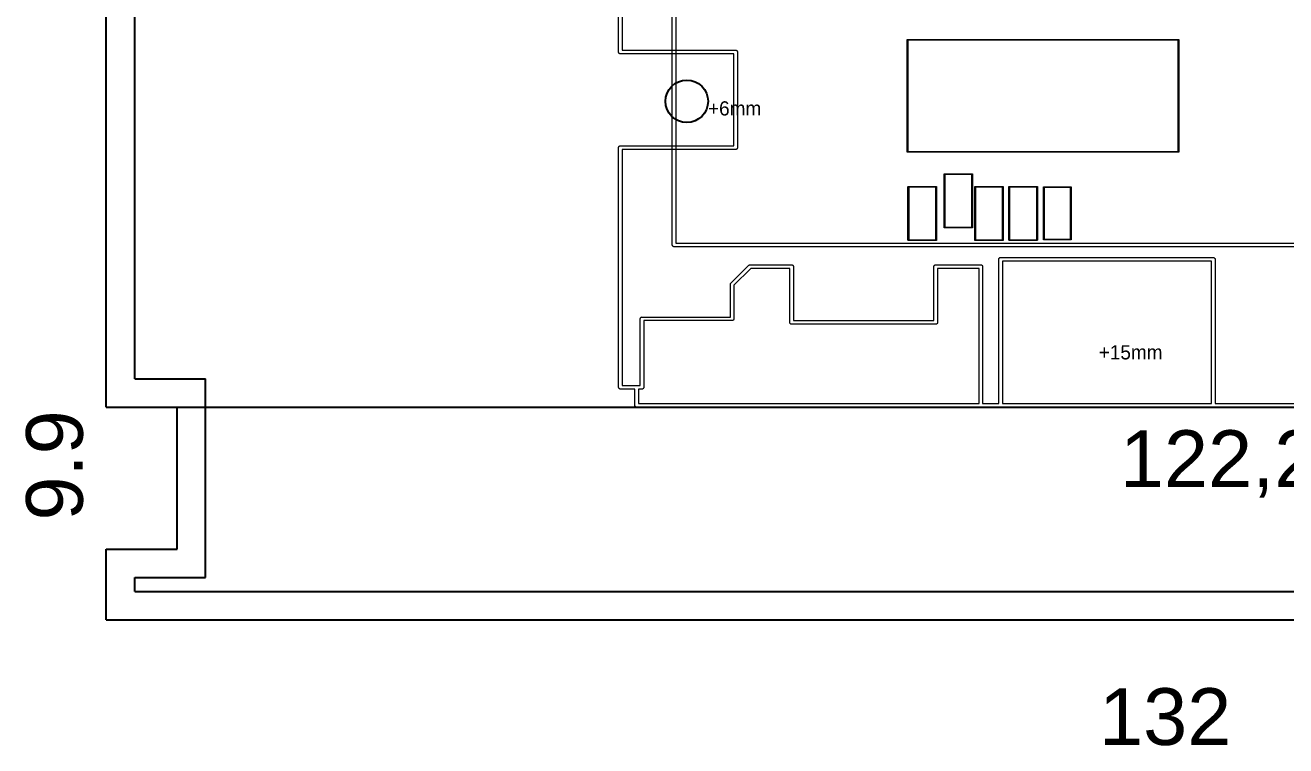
# Model space of a CAD drawing. Header units: millimetres. Extents: x -72 to 74, y -67 to 43.
# Drawn here: x -71.7 to 17.1, y -66.9 to -16.1 of the extents above; entities that cross this region are included whole.
import ezdxf

# ---------------------------------------------------------------- set-up
doc = ezdxf.new("R2010")
doc.units = ezdxf.units.MM
doc.layers.get('0').update_dxf_attribs({"lineweight": 25, "true_color": 0xffffff})
for name, color, linetype, lineweight, true_color in [('cotes', 30, 'Continuous', 25, 0xff7f00), ('extrude', 94, 'Continuous', 25, 0x008000), ('mesures', 94, 'Continuous', 25, 0x008000), ('PCB', 1, 'Continuous', 5, 0xff0000)]:
    doc.layers.add(name, color=color, linetype=linetype, lineweight=lineweight, true_color=true_color)
doc.styles.add('textstyle1', font='')
doc.styles.add('textstyle2', font='')
doc.styles.add('textstyle3', font='')
doc.styles.add('textstyle5', font='')
doc.styles.add('textstyle6', font='')
doc.styles.get('textstyle1').set_extended_font_data('Liberation Sans')
doc.styles.get('textstyle2').set_extended_font_data('Liberation Sans')
doc.styles.get('textstyle3').set_extended_font_data('Liberation Sans')
doc.styles.get('textstyle5').set_extended_font_data('URW Bookman L')
doc.styles.get('textstyle6').set_extended_font_data('URW Bookman L')

msp = doc.modelspace()

# ---------------------------------------------------------------- linework, layer by layer
for p, q in [((-66, -43), (-66, 43)), ((-66, -43), (66, -43)), ((-61, -53), (-61, -43)), ((-66, -58), (-66, -53)), ((-66, -53), (-61, -53)), ((-66, -58), (66, -58))]:
    msp.add_line(p, q)
msp.add_circle((-25.091195, -21.45), 1.5)
at = {"layer": 'extrude'}
for p, q in [((-64, -41), (-64, 41)), ((-64, -41), (-59, -41)), ((-59, -55), (-59, -41)), ((-64, -56), (-64, -55)), ((-64, -55), (-59, -55)), ((-64, -56), (64, -56))]:
    msp.add_line(p, q, dxfattribs=at)
at = {"layer": 'PCB'}
for p, q in [((-26.109695, -31.5638), (-26.109695, 20.0303)), ((-26.109695, -31.5638), (-26.109695, 20.0303)), ((-25.855695, 19.9095), (-25.855695, -31.443)), ((-25.855695, 19.9095), (-25.855695, -31.443)), ((-29.891195, -17.9748), (-29.891195, 16.1758)), ((-29.637195, 16.055), (-29.637195, -17.854)), ((-9.557815, -17.1125), (-9.557695, -17.1113)), ((-9.557695, -17.1137), (-9.557815, -17.1125)), ((-9.557695, -17.1113), (-9.557335, -17.1076)), ((-9.557695, -25.0113), (-9.557695, -17.1137)), ((-9.557335, -17.1076), (-9.555905, -17.1029)), ((-9.555905, -17.1029), (-9.553585, -17.0985)), ((-9.553585, -17.0985), (-9.550455, -17.0947)), ((-9.550455, -17.0947), (-9.546655, -17.0916)), ((-9.546655, -17.0916), (-9.542305, -17.0893)), ((-9.542305, -17.0893), (-9.537595, -17.0879)), ((-9.537595, -17.0879), (-9.532695, -17.0874)), ((-9.532695, -17.0874), (-9.531475, -17.0875)), ((-9.531475, -17.0875), (9.566085, -17.0875)), ((9.542305, -17.1375), (-9.507695, -17.1375)), ((-9.507695, -17.1375), (-9.507695, -24.9875)), ((9.542305, -24.9875), (9.542305, -17.1375)), ((9.566085, -17.0875), (9.567305, -17.0874)), ((9.567305, -17.0874), (9.572205, -17.0879)), ((9.572205, -17.0879), (9.576915, -17.0893)), ((9.576915, -17.0893), (9.581265, -17.0916)), ((9.581265, -17.0916), (9.585065, -17.0947)), ((9.585065, -17.0947), (9.588195, -17.0985)), ((9.588195, -17.0985), (9.590515, -17.1029)), ((9.590515, -17.1029), (9.591945, -17.1076)), ((9.591945, -17.1076), (9.592305, -17.1113)), ((9.592305, -17.1113), (9.592305, -17.1113)), ((9.592305, -17.1113), (9.592425, -17.1125)), ((9.592425, -17.1125), (9.592305, -17.1137)), ((9.592305, -17.1137), (9.592305, -25.0113)), ((-29.891795, -17.981), (-29.891195, -17.9748)), ((-29.891195, -17.9872), (-29.891795, -17.981)), ((-29.889395, -18.0059), (-29.891195, -17.9872)), ((-29.882095, -18.0298), (-29.889395, -18.0059)), ((-29.870295, -18.0519), (-29.882095, -18.0298)), ((-29.854395, -18.0712), (-29.870295, -18.0519)), ((-29.835095, -18.0871), (-29.854395, -18.0712)), ((-29.812995, -18.0989), (-29.835095, -18.0871)), ((-29.789095, -18.1062), (-29.812995, -18.0989)), ((-29.764195, -18.1086), (-29.789095, -18.1062)), ((-29.757995, -18.108), (-29.764195, -18.1086)), ((-21.763195, -18.108), (-29.757995, -18.108)), ((-29.637195, -17.854), (-21.642395, -17.854)), ((-21.763195, -24.585), (-21.763195, -18.108)), ((-21.642395, -17.854), (-21.636195, -17.8534)), ((-21.636195, -17.8534), (-21.611295, -17.8558)), ((-21.611295, -17.8558), (-21.587395, -17.8631)), ((-21.587395, -17.8631), (-21.565295, -17.8749)), ((-21.565295, -17.8749), (-21.545995, -17.8908)), ((-21.545995, -17.8908), (-21.530095, -17.9101)), ((-21.530095, -17.9101), (-21.518295, -17.9322)), ((-21.518295, -17.9322), (-21.510995, -17.9561)), ((-21.510995, -17.9561), (-21.509195, -17.9748)), ((-21.509195, -17.9748), (-21.508595, -17.981)), ((-21.508595, -17.981), (-21.509195, -17.9872)), ((-21.509195, -17.9872), (-21.509195, -24.7058)), ((-29.891795, -24.712), (-29.891195, -24.7058)), ((-29.891195, -24.7182), (-29.891795, -24.712)), ((-29.891195, -24.7058), (-29.889395, -24.6871)), ((-29.891195, -41.5968), (-29.891195, -24.7182)), ((-29.889395, -24.6871), (-29.882095, -24.6632)), ((-29.882095, -24.6632), (-29.870295, -24.6411)), ((-29.870295, -24.6411), (-29.854395, -24.6218)), ((-29.854395, -24.6218), (-29.835095, -24.6059)), ((-29.835095, -24.6059), (-29.812995, -24.5941)), ((-29.812995, -24.5941), (-29.789095, -24.5868)), ((-29.789095, -24.5868), (-29.764195, -24.5844)), ((-29.764195, -24.5844), (-29.757995, -24.585)), ((-29.757995, -24.585), (-21.763195, -24.585)), ((-21.642395, -24.839), (-29.637195, -24.839)), ((-29.637195, -24.839), (-29.637195, -41.476)), ((-21.636195, -24.8396), (-21.642395, -24.839)), ((-21.611295, -24.8372), (-21.636195, -24.8396)), ((-21.587395, -24.8299), (-21.611295, -24.8372)), ((-21.565295, -24.8181), (-21.587395, -24.8299)), ((-21.545995, -24.8022), (-21.565295, -24.8181)), ((-21.530095, -24.7829), (-21.545995, -24.8022)), ((-21.518295, -24.7608), (-21.530095, -24.7829)), ((-21.510995, -24.7369), (-21.518295, -24.7608)), ((-21.508595, -24.712), (-21.510995, -24.7369)), ((-21.509195, -24.7058), (-21.508595, -24.712)), ((-9.557815, -25.0125), (-9.557695, -25.0113)), ((-9.557695, -25.0137), (-9.557815, -25.0125)), ((-9.557335, -25.0174), (-9.557695, -25.0137)), ((-9.555905, -25.0221), (-9.557335, -25.0174)), ((-9.553585, -25.0265), (-9.555905, -25.0221)), ((-9.550455, -25.0303), (-9.553585, -25.0265)), ((-9.546655, -25.0334), (-9.550455, -25.0303)), ((-9.542305, -25.0357), (-9.546655, -25.0334)), ((-9.537595, -25.0371), (-9.542305, -25.0357)), ((-9.532695, -25.0376), (-9.537595, -25.0371)), ((-9.531475, -25.0375), (-9.532695, -25.0376)), ((9.566075, -25.0375), (-9.531475, -25.0375)), ((-9.507695, -24.9875), (9.542305, -24.9875)), ((9.567305, -25.0376), (9.566075, -25.0375)), ((9.572205, -25.0371), (9.567305, -25.0376)), ((9.576915, -25.0357), (9.572205, -25.0371)), ((9.581265, -25.0334), (9.576915, -25.0357)), ((9.585065, -25.0303), (9.581265, -25.0334)), ((9.588195, -25.0265), (9.585065, -25.0303)), ((9.590515, -25.0221), (9.588195, -25.0265)), ((9.591945, -25.0174), (9.590515, -25.0221)), ((9.592305, -25.0137), (9.591945, -25.0174)), ((9.592305, -25.0113), (9.592425, -25.0125)), ((9.592425, -25.0125), (9.592305, -25.0137)), ((9.592305, -25.0137), (9.592305, -25.0137)), ((-6.956815, -26.5785), (-6.956695, -26.5773)), ((-6.956695, -26.5797), (-6.956815, -26.5785)), ((-6.956695, -26.5773), (-6.956335, -26.5736)), ((-6.956695, -26.5773), (-6.956695, -26.5773)), ((-6.956695, -30.3373), (-6.956695, -26.5797)), ((-6.956335, -26.5736), (-6.954905, -26.5689)), ((-6.954905, -26.5689), (-6.952585, -26.5645)), ((-6.952585, -26.5645), (-6.949455, -26.5607)), ((-6.949455, -26.5607), (-6.945655, -26.5576)), ((-6.945655, -26.5576), (-6.941305, -26.5553)), ((-6.941305, -26.5553), (-6.936595, -26.5539)), ((-6.936595, -26.5539), (-6.931695, -26.5534)), ((-6.931695, -26.5534), (-6.930475, -26.5535)), ((-6.930475, -26.5535), (-4.972915, -26.5535)), ((-4.996695, -26.6035), (-6.906695, -26.6035)), ((-6.906695, -26.6035), (-6.906695, -30.3135)), ((-4.996695, -30.3135), (-4.996695, -26.6035)), ((-4.972915, -26.5535), (-4.971695, -26.5534)), ((-4.971695, -26.5534), (-4.970475, -26.5535)), ((-4.970475, -26.5535), (-4.970475, -26.5535)), ((-4.970475, -26.5535), (-4.966795, -26.5539)), ((-4.966795, -26.5539), (-4.962085, -26.5553)), ((-4.962085, -26.5553), (-4.957735, -26.5576)), ((-4.957735, -26.5576), (-4.953935, -26.5607)), ((-4.953935, -26.5607), (-4.950805, -26.5645)), ((-4.950805, -26.5645), (-4.948485, -26.5689)), ((-4.948485, -26.5689), (-4.947055, -26.5736)), ((-4.947055, -26.5736), (-4.946575, -26.5785)), ((-4.946575, -26.5785), (-4.946695, -26.5797)), ((-4.946695, -26.5797), (-4.946695, -30.3373)), ((-9.496815, -27.4675), (-9.496695, -27.4663)), ((-9.496695, -27.4687), (-9.496815, -27.4675)), ((-9.496695, -27.4663), (-9.496335, -27.4626)), ((-9.496695, -27.4663), (-9.496695, -27.4663)), ((-9.496695, -31.2263), (-9.496695, -27.4687)), ((-9.496335, -27.4626), (-9.494905, -27.4579)), ((-9.494905, -27.4579), (-9.492585, -27.4535)), ((-9.492585, -27.4535), (-9.489455, -27.4497)), ((-9.489455, -27.4497), (-9.485655, -27.4466)), ((-9.485655, -27.4466), (-9.481305, -27.4443)), ((-9.481305, -27.4443), (-9.476595, -27.4429)), ((-9.476595, -27.4429), (-9.471695, -27.4424)), ((-9.471695, -27.4424), (-9.470475, -27.4425)), ((-9.470475, -27.4425), (-7.512915, -27.4425)), ((-7.536695, -27.4925), (-9.446695, -27.4925)), ((-9.446695, -27.4925), (-9.446695, -31.2025)), ((-7.536695, -31.2025), (-7.536695, -27.4925)), ((-7.512915, -27.4425), (-7.511695, -27.4424)), ((-7.511695, -27.4424), (-7.510475, -27.4425)), ((-7.510475, -27.4425), (-7.510475, -27.4425)), ((-7.510475, -27.4425), (-7.506795, -27.4429)), ((-7.506795, -27.4429), (-7.502085, -27.4443)), ((-7.502085, -27.4443), (-7.497735, -27.4466)), ((-7.497735, -27.4466), (-7.493935, -27.4497)), ((-7.493935, -27.4497), (-7.490805, -27.4535)), ((-7.490805, -27.4535), (-7.488485, -27.4579)), ((-7.488485, -27.4579), (-7.487055, -27.4626)), ((-7.487055, -27.4626), (-7.486575, -27.4675)), ((-7.486575, -27.4675), (-7.486695, -27.4687)), ((-7.486695, -27.4687), (-7.486695, -31.2263)), ((-4.797815, -27.4675), (-4.797695, -27.4663)), ((-4.797695, -27.4687), (-4.797815, -27.4675)), ((-4.797695, -27.4663), (-4.797335, -27.4626)), ((-4.797695, -27.4663), (-4.797695, -27.4663)), ((-4.797695, -31.2263), (-4.797695, -27.4687)), ((-4.797335, -27.4626), (-4.795905, -27.4579)), ((-4.795905, -27.4579), (-4.793585, -27.4535)), ((-4.793585, -27.4535), (-4.790455, -27.4497)), ((-4.790455, -27.4497), (-4.786655, -27.4466)), ((-4.786655, -27.4466), (-4.782305, -27.4443)), ((-4.782305, -27.4443), (-4.777595, -27.4429)), ((-4.777595, -27.4429), (-4.772695, -27.4424)), ((-4.772695, -27.4424), (-4.771475, -27.4425)), ((-4.771475, -27.4425), (-2.813915, -27.4425)), ((-2.837695, -27.4925), (-4.747695, -27.4925)), ((-4.747695, -27.4925), (-4.747695, -31.2025)), ((-2.837695, -31.2025), (-2.837695, -27.4925)), ((-2.813915, -27.4425), (-2.812695, -27.4424)), ((-2.812695, -27.4424), (-2.811475, -27.4425)), ((-2.811475, -27.4425), (-2.811475, -27.4425)), ((-2.811475, -27.4425), (-2.807795, -27.4429)), ((-2.807795, -27.4429), (-2.803085, -27.4443)), ((-2.803085, -27.4443), (-2.798735, -27.4466)), ((-2.798735, -27.4466), (-2.794935, -27.4497)), ((-2.794935, -27.4497), (-2.791805, -27.4535)), ((-2.791805, -27.4535), (-2.789485, -27.4579)), ((-2.789485, -27.4579), (-2.788055, -27.4626)), ((-2.788055, -27.4626), (-2.787575, -27.4675)), ((-2.787575, -27.4675), (-2.787695, -27.4687)), ((-2.787695, -27.4687), (-2.787695, -31.2263)), ((-2.384815, -27.4675), (-2.384695, -27.4663)), ((-2.384695, -27.4687), (-2.384815, -27.4675)), ((-2.384695, -27.4663), (-2.384335, -27.4626)), ((-2.384695, -27.4663), (-2.384695, -27.4663)), ((-2.384695, -31.2263), (-2.384695, -27.4687)), ((-2.384335, -27.4626), (-2.382905, -27.4579)), ((-2.382905, -27.4579), (-2.380585, -27.4535)), ((-2.380585, -27.4535), (-2.377455, -27.4497)), ((-2.377455, -27.4497), (-2.373655, -27.4466)), ((-2.373655, -27.4466), (-2.369305, -27.4443)), ((-2.369305, -27.4443), (-2.364595, -27.4429)), ((-2.364595, -27.4429), (-2.359695, -27.4424)), ((-2.359695, -27.4424), (-2.358475, -27.4425)), ((-2.358475, -27.4425), (-0.400913, -27.4425)), ((-0.424695, -27.4925), (-2.334695, -27.4925)), ((-2.334695, -27.4925), (-2.334695, -31.2025)), ((-0.424695, -31.2025), (-0.424695, -27.4925)), ((-0.400913, -27.4425), (-0.399695, -27.4424)), ((-0.399695, -27.4424), (-0.398478, -27.4425)), ((-0.398478, -27.4425), (-0.398477, -27.4425)), ((-0.398477, -27.4425), (-0.394794, -27.4429)), ((-0.394794, -27.4429), (-0.390082, -27.4443)), ((-0.390082, -27.4443), (-0.385739, -27.4466)), ((-0.385739, -27.4466), (-0.381932, -27.4497)), ((-0.381932, -27.4497), (-0.378808, -27.4535)), ((-0.378808, -27.4535), (-0.376487, -27.4579)), ((-0.376487, -27.4579), (-0.375058, -27.4626)), ((-0.375058, -27.4626), (-0.374575, -27.4675)), ((-0.374575, -27.4675), (-0.374695, -27.4687)), ((-0.374695, -27.4687), (-0.374695, -31.2263)), ((0.058185, -27.4975), (0.058305, -27.4963)), ((0.058305, -27.4987), (0.058185, -27.4975)), ((0.058305, -27.4963), (0.058668, -27.4926)), ((0.058305, -27.4963), (0.058305, -27.4963)), ((0.058305, -31.1963), (0.058305, -27.4987)), ((0.058668, -27.4926), (0.060097, -27.4879)), ((0.060097, -27.4879), (0.062418, -27.4835)), ((0.062418, -27.4835), (0.065542, -27.4797)), ((0.065542, -27.4797), (0.069349, -27.4766)), ((0.069349, -27.4766), (0.073692, -27.4743)), ((0.073692, -27.4743), (0.078404, -27.4729)), ((0.078404, -27.4729), (0.083305, -27.4724)), ((0.083305, -27.4724), (0.084523, -27.4725)), ((0.084523, -27.4725), (1.982085, -27.4725)), ((1.958305, -27.5225), (0.108305, -27.5225)), ((0.108305, -27.5225), (0.108305, -31.1725)), ((1.958305, -31.1725), (1.958305, -27.5225)), ((1.982085, -27.4725), (1.983305, -27.4724)), ((1.983305, -27.4724), (1.984525, -27.4725)), ((1.984525, -27.4725), (1.984525, -27.4725)), ((1.984525, -27.4725), (1.988205, -27.4729)), ((1.988205, -27.4729), (1.992915, -27.4743)), ((1.992915, -27.4743), (1.997265, -27.4766)), ((1.997265, -27.4766), (2.001065, -27.4797)), ((2.001065, -27.4797), (2.004195, -27.4835)), ((2.004195, -27.4835), (2.006515, -27.4879)), ((2.006515, -27.4879), (2.007945, -27.4926)), ((2.007945, -27.4926), (2.008425, -27.4975)), ((2.008425, -27.4975), (2.008305, -27.4987)), ((2.008305, -27.4987), (2.008305, -31.1963)), ((-6.956815, -30.3385), (-6.956695, -30.3373)), ((-6.956695, -30.3397), (-6.956815, -30.3385)), ((-6.956335, -30.3434), (-6.956695, -30.3397)), ((-6.956695, -30.3397), (-6.956695, -30.3397)), ((-6.954905, -30.3481), (-6.956335, -30.3434)), ((-6.952585, -30.3525), (-6.954905, -30.3481)), ((-6.949455, -30.3563), (-6.952585, -30.3525)), ((-6.945655, -30.3594), (-6.949455, -30.3563)), ((-6.941305, -30.3617), (-6.945655, -30.3594)), ((-6.936595, -30.3631), (-6.941305, -30.3617)), ((-6.931695, -30.3636), (-6.936595, -30.3631)), ((-6.930465, -30.3635), (-6.931695, -30.3636)), ((-4.972915, -30.3635), (-6.930465, -30.3635)), ((-6.906695, -30.3135), (-4.996695, -30.3135)), ((-4.971695, -30.3636), (-4.972915, -30.3635)), ((-4.966795, -30.3631), (-4.971695, -30.3636)), ((-4.962085, -30.3617), (-4.966795, -30.3631)), ((-4.957735, -30.3594), (-4.962085, -30.3617)), ((-4.953935, -30.3563), (-4.957735, -30.3594)), ((-4.950805, -30.3525), (-4.953935, -30.3563)), ((-4.948485, -30.3481), (-4.950805, -30.3525)), ((-4.947055, -30.3434), (-4.948485, -30.3481)), ((-4.946575, -30.3385), (-4.947055, -30.3434)), ((-4.946695, -30.3373), (-4.946575, -30.3385)), ((-26.110295, -31.57), (-26.109695, -31.5638)), ((-26.110295, -31.57), (-26.109695, -31.5638)), ((-26.109695, -31.5762), (-26.110295, -31.57)), ((-26.109695, -31.5762), (-26.110295, -31.57)), ((-26.107895, -31.5949), (-26.109695, -31.5762)), ((-26.107895, -31.5949), (-26.109695, -31.5762)), ((-26.100595, -31.6188), (-26.107895, -31.5949)), ((-26.100595, -31.6188), (-26.107895, -31.5949)), ((-26.088795, -31.6409), (-26.100595, -31.6188)), ((-26.088795, -31.6409), (-26.100595, -31.6188)), ((-26.072895, -31.6602), (-26.088795, -31.6409)), ((-26.072895, -31.6602), (-26.088795, -31.6409)), ((-26.053595, -31.6761), (-26.072895, -31.6602)), ((-26.053595, -31.6761), (-26.072895, -31.6602)), ((-26.031495, -31.6879), (-26.053595, -31.6761)), ((-26.031495, -31.6879), (-26.053595, -31.6761)), ((-26.007595, -31.6952), (-26.031495, -31.6879)), ((-26.007595, -31.6952), (-26.031495, -31.6879)), ((-25.982695, -31.6976), (-26.007595, -31.6952)), ((-25.982695, -31.6976), (-26.007595, -31.6952)), ((-25.976495, -31.697), (-25.982695, -31.6976)), ((-25.976495, -31.697), (-25.982695, -31.6976)), ((64.011105, -31.697), (-25.976495, -31.697)), ((64.011105, -31.697), (-25.976495, -31.697)), ((-25.855695, -31.443), (63.890305, -31.443)), ((-25.855695, -31.443), (63.890305, -31.443)), ((-9.496815, -31.2275), (-9.496695, -31.2263)), ((-9.496695, -31.2287), (-9.496815, -31.2275)), ((-9.496335, -31.2324), (-9.496695, -31.2287)), ((-9.496695, -31.2287), (-9.496695, -31.2287)), ((-9.494905, -31.2371), (-9.496335, -31.2324)), ((-9.492585, -31.2415), (-9.494905, -31.2371)), ((-9.489455, -31.2453), (-9.492585, -31.2415)), ((-9.485655, -31.2484), (-9.489455, -31.2453)), ((-9.481305, -31.2507), (-9.485655, -31.2484)), ((-9.476595, -31.2521), (-9.481305, -31.2507)), ((-9.471695, -31.2526), (-9.476595, -31.2521)), ((-9.470465, -31.2525), (-9.471695, -31.2526)), ((-7.512915, -31.2525), (-9.470465, -31.2525)), ((-9.446695, -31.2025), (-7.536695, -31.2025)), ((-7.511695, -31.2526), (-7.512915, -31.2525)), ((-7.506795, -31.2521), (-7.511695, -31.2526)), ((-7.502085, -31.2507), (-7.506795, -31.2521)), ((-7.497735, -31.2484), (-7.502085, -31.2507)), ((-7.493935, -31.2453), (-7.497735, -31.2484)), ((-7.490805, -31.2415), (-7.493935, -31.2453)), ((-7.488485, -31.2371), (-7.490805, -31.2415)), ((-7.487055, -31.2324), (-7.488485, -31.2371)), ((-7.486575, -31.2275), (-7.487055, -31.2324)), ((-7.486695, -31.2263), (-7.486575, -31.2275)), ((-4.797815, -31.2275), (-4.797695, -31.2263)), ((-4.797695, -31.2287), (-4.797815, -31.2275)), ((-4.797335, -31.2324), (-4.797695, -31.2287)), ((-4.797695, -31.2287), (-4.797695, -31.2287)), ((-4.795905, -31.2371), (-4.797335, -31.2324)), ((-4.793585, -31.2415), (-4.795905, -31.2371)), ((-4.790455, -31.2453), (-4.793585, -31.2415)), ((-4.786655, -31.2484), (-4.790455, -31.2453)), ((-4.782305, -31.2507), (-4.786655, -31.2484)), ((-4.777595, -31.2521), (-4.782305, -31.2507)), ((-4.772695, -31.2526), (-4.777595, -31.2521)), ((-4.771465, -31.2525), (-4.772695, -31.2526)), ((-2.813915, -31.2525), (-4.771465, -31.2525)), ((-4.747695, -31.2025), (-2.837695, -31.2025)), ((-2.812695, -31.2526), (-2.813915, -31.2525)), ((-2.807795, -31.2521), (-2.812695, -31.2526)), ((-2.803085, -31.2507), (-2.807795, -31.2521)), ((-2.798735, -31.2484), (-2.803085, -31.2507)), ((-2.794935, -31.2453), (-2.798735, -31.2484)), ((-2.791805, -31.2415), (-2.794935, -31.2453)), ((-2.789485, -31.2371), (-2.791805, -31.2415)), ((-2.788055, -31.2324), (-2.789485, -31.2371)), ((-2.787575, -31.2275), (-2.788055, -31.2324)), ((-2.787695, -31.2263), (-2.787575, -31.2275)), ((-2.384815, -31.2275), (-2.384695, -31.2263)), ((-2.384695, -31.2287), (-2.384815, -31.2275)), ((-2.384335, -31.2324), (-2.384695, -31.2287)), ((-2.384695, -31.2287), (-2.384695, -31.2287)), ((-2.382905, -31.2371), (-2.384335, -31.2324)), ((-2.380585, -31.2415), (-2.382905, -31.2371)), ((-2.377455, -31.2453), (-2.380585, -31.2415)), ((-2.373655, -31.2484), (-2.377455, -31.2453)), ((-2.369305, -31.2507), (-2.373655, -31.2484)), ((-2.364595, -31.2521), (-2.369305, -31.2507)), ((-2.359695, -31.2526), (-2.364595, -31.2521)), ((-2.358465, -31.2525), (-2.359695, -31.2526)), ((-0.400913, -31.2525), (-2.358465, -31.2525)), ((-2.334695, -31.2025), (-0.424695, -31.2025)), ((-0.399695, -31.2526), (-0.400913, -31.2525)), ((-0.394794, -31.2521), (-0.399695, -31.2526)), ((-0.390082, -31.2507), (-0.394794, -31.2521)), ((-0.385739, -31.2484), (-0.390082, -31.2507)), ((-0.381932, -31.2453), (-0.385739, -31.2484)), ((-0.378808, -31.2415), (-0.381932, -31.2453)), ((-0.376487, -31.2371), (-0.378808, -31.2415)), ((-0.375058, -31.2324), (-0.376487, -31.2371)), ((-0.374575, -31.2275), (-0.375058, -31.2324)), ((-0.374695, -31.2263), (-0.374575, -31.2275)), ((0.058185, -31.1975), (0.058305, -31.1963)), ((0.058305, -31.1987), (0.058185, -31.1975)), ((0.058668, -31.2024), (0.058305, -31.1987)), ((0.058305, -31.1987), (0.058305, -31.1987)), ((0.060097, -31.2071), (0.058668, -31.2024)), ((0.062418, -31.2115), (0.060097, -31.2071)), ((0.065542, -31.2153), (0.062418, -31.2115)), ((0.069349, -31.2184), (0.065542, -31.2153)), ((0.073692, -31.2207), (0.069349, -31.2184)), ((0.078404, -31.2221), (0.073692, -31.2207)), ((0.083305, -31.2226), (0.078404, -31.2221)), ((0.084533, -31.2225), (0.083305, -31.2226)), ((1.982085, -31.2225), (0.084533, -31.2225)), ((0.108305, -31.1725), (1.958305, -31.1725)), ((1.983305, -31.2226), (1.982085, -31.2225)), ((1.988205, -31.2221), (1.983305, -31.2226)), ((1.992915, -31.2207), (1.988205, -31.2221)), ((1.997265, -31.2184), (1.992915, -31.2207)), ((1.998525, -31.2174), (1.997265, -31.2184)), ((2.001065, -31.2153), (1.998525, -31.2174)), ((2.004195, -31.2115), (2.001065, -31.2153)), ((2.006515, -31.2071), (2.004195, -31.2115)), ((2.007945, -31.2024), (2.006515, -31.2071)), ((2.008425, -31.1975), (2.007945, -31.2024)), ((2.008305, -31.1963), (2.008425, -31.1975)), ((-3.094805, -32.586), (-3.094195, -32.5798)), ((-3.094195, -32.5922), (-3.094805, -32.586)), ((-3.094195, -32.5798), (-3.092355, -32.5611)), ((-3.094195, -42.746), (-3.094195, -32.5922)), ((-3.092355, -32.5611), (-3.085095, -32.5372)), ((-3.085095, -32.5372), (-3.073305, -32.5151)), ((-3.073305, -32.5151), (-3.057435, -32.4958)), ((-3.057435, -32.4958), (-3.038095, -32.4799)), ((-3.038095, -32.4799), (-3.016035, -32.4681)), ((-3.016035, -32.4681), (-2.992095, -32.4608)), ((-2.992095, -32.4608), (-2.967195, -32.4584)), ((-2.967195, -32.4584), (-2.960965, -32.459)), ((-2.960965, -32.459), (12.012605, -32.459)), ((11.891805, -32.713), (-2.840195, -32.713)), ((-2.840195, -32.713), (-2.840195, -42.746)), ((11.891805, -42.746), (11.891805, -32.713)), ((12.012605, -32.459), (12.018805, -32.4584)), ((12.018805, -32.4584), (12.043705, -32.4608)), ((12.043705, -32.4608), (12.067605, -32.4681)), ((12.067605, -32.4681), (12.089705, -32.4799)), ((12.089705, -32.4799), (12.109005, -32.4958)), ((12.109005, -32.4958), (12.124905, -32.5151)), ((12.124905, -32.5151), (12.136705, -32.5372)), ((12.136705, -32.5372), (12.144005, -32.5611)), ((12.144005, -32.5611), (12.145805, -32.5798)), ((12.145805, -32.5798), (12.146405, -32.586)), ((12.146405, -32.586), (12.145805, -32.5922)), ((12.145805, -32.5922), (12.145805, -42.746)), ((-21.975595, -34.2698), (-20.714395, -33.0086)), ((-20.567595, -33.221), (-21.763195, -34.4166)), ((-20.714395, -33.0086), (-20.710395, -33.0038)), ((-20.710395, -33.0038), (-20.691095, -32.9879)), ((-20.691095, -32.9879), (-20.668995, -32.9761)), ((-20.668995, -32.9761), (-20.645095, -32.9688)), ((-20.645095, -32.9688), (-20.626395, -32.967)), ((-20.626395, -32.967), (-20.620195, -32.9664)), ((-20.620195, -32.9664), (-20.613995, -32.967)), ((-20.613995, -32.967), (-17.705395, -32.967)), ((-17.826195, -33.221), (-20.567595, -33.221)), ((-17.826195, -37.0248), (-17.826195, -33.221)), ((-17.705395, -32.967), (-17.699195, -32.9664)), ((-17.699195, -32.9664), (-17.674295, -32.9688)), ((-17.674295, -32.9688), (-17.650395, -32.9761)), ((-17.650395, -32.9761), (-17.628295, -32.9879)), ((-17.628295, -32.9879), (-17.608995, -33.0038)), ((-17.608995, -33.0038), (-17.593095, -33.0231)), ((-17.593095, -33.0231), (-17.581295, -33.0452)), ((-17.581295, -33.0452), (-17.573995, -33.0691)), ((-17.573995, -33.0691), (-17.572195, -33.0878)), ((-17.572195, -33.0878), (-17.571595, -33.094)), ((-17.571595, -33.094), (-17.572195, -33.1002)), ((-17.572195, -33.1002), (-17.572195, -36.904)), ((-7.666805, -33.094), (-7.666195, -33.0878)), ((-7.666195, -33.1002), (-7.666805, -33.094)), ((-7.666195, -33.0878), (-7.664355, -33.0691)), ((-7.666195, -36.904), (-7.666195, -33.1002)), ((-7.664355, -33.0691), (-7.657095, -33.0452)), ((-7.657095, -33.0452), (-7.645305, -33.0231)), ((-7.645305, -33.0231), (-7.629435, -33.0038)), ((-7.629435, -33.0038), (-7.610095, -32.9879)), ((-7.610095, -32.9879), (-7.588035, -32.9761)), ((-7.588035, -32.9761), (-7.564095, -32.9688)), ((-7.564095, -32.9688), (-7.539195, -32.9664)), ((-7.539195, -32.9664), (-7.532965, -32.967)), ((-7.532965, -32.967), (-4.370425, -32.967)), ((-4.491195, -33.221), (-7.412195, -33.221)), ((-7.412195, -33.221), (-7.412195, -37.0248)), ((-4.491195, -42.746), (-4.491195, -33.221)), ((-4.370425, -32.967), (-4.364195, -32.9664)), ((-4.364195, -32.9664), (-4.339295, -32.9688)), ((-4.339295, -32.9688), (-4.315355, -32.9761)), ((-4.315355, -32.9761), (-4.293295, -32.9879)), ((-4.293295, -32.9879), (-4.273955, -33.0038)), ((-4.273955, -33.0038), (-4.258085, -33.0231)), ((-4.258085, -33.0231), (-4.246295, -33.0452)), ((-4.246295, -33.0452), (-4.239035, -33.0691)), ((-4.239035, -33.0691), (-4.237195, -33.0878)), ((-4.237195, -33.0878), (-4.236585, -33.094)), ((-4.236585, -33.094), (-4.237195, -33.1002)), ((-4.237195, -33.1002), (-4.237195, -42.746)), ((-22.017795, -34.364), (-22.017195, -34.3578)), ((-22.017195, -34.3702), (-22.017795, -34.364)), ((-22.017195, -34.3578), (-22.015395, -34.3391)), ((-22.017195, -36.65), (-22.017195, -34.3702)), ((-22.015395, -34.3391), (-22.008095, -34.3152)), ((-22.008095, -34.3152), (-21.996295, -34.2931)), ((-21.996295, -34.2931), (-21.980395, -34.2738)), ((-21.980395, -34.2738), (-21.975595, -34.2698)), ((-21.763195, -34.4166), (-21.763195, -36.7708)), ((-28.367795, -36.777), (-28.367195, -36.7708)), ((-28.367195, -36.7832), (-28.367795, -36.777)), ((-28.367195, -36.7708), (-28.365395, -36.7521)), ((-28.367195, -41.476), (-28.367195, -36.7832)), ((-28.365395, -36.7521), (-28.358095, -36.7282)), ((-28.358095, -36.7282), (-28.346295, -36.7061)), ((-28.346295, -36.7061), (-28.330395, -36.6868)), ((-28.330395, -36.6868), (-28.311095, -36.6709)), ((-28.311095, -36.6709), (-28.288995, -36.6591)), ((-28.288995, -36.6591), (-28.265095, -36.6518)), ((-28.265095, -36.6518), (-28.240195, -36.6494)), ((-28.240195, -36.6494), (-28.233995, -36.65)), ((-28.233995, -36.65), (-22.017195, -36.65)), ((-21.896395, -36.904), (-28.113195, -36.904)), ((-28.113195, -36.904), (-28.113195, -41.5968)), ((-21.890195, -36.9046), (-21.896395, -36.904)), ((-21.865295, -36.9022), (-21.890195, -36.9046)), ((-21.841395, -36.8949), (-21.865295, -36.9022)), ((-21.819295, -36.8831), (-21.841395, -36.8949)), ((-21.799995, -36.8672), (-21.819295, -36.8831)), ((-21.784095, -36.8479), (-21.799995, -36.8672)), ((-21.772295, -36.8258), (-21.784095, -36.8479)), ((-21.764995, -36.8019), (-21.772295, -36.8258)), ((-21.763195, -36.7832), (-21.764995, -36.8019)), ((-21.763195, -36.7708), (-21.762595, -36.777)), ((-21.762595, -36.777), (-21.763195, -36.7832)), ((-17.826795, -37.031), (-17.826195, -37.0248)), ((-17.826195, -37.0372), (-17.826795, -37.031)), ((-17.824395, -37.0559), (-17.826195, -37.0372)), ((-17.817095, -37.0798), (-17.824395, -37.0559)), ((-17.805295, -37.1019), (-17.817095, -37.0798)), ((-17.789395, -37.1212), (-17.805295, -37.1019)), ((-17.770095, -37.1371), (-17.789395, -37.1212)), ((-17.747995, -37.1489), (-17.770095, -37.1371)), ((-17.724095, -37.1562), (-17.747995, -37.1489)), ((-17.699195, -37.1586), (-17.724095, -37.1562)), ((-17.692995, -37.158), (-17.699195, -37.1586)), ((-7.545435, -37.158), (-17.692995, -37.158)), ((-17.572195, -36.904), (-7.666195, -36.904)), ((-7.539195, -37.1586), (-7.545435, -37.158)), ((-7.514295, -37.1562), (-7.539195, -37.1586)), ((-7.490355, -37.1489), (-7.514295, -37.1562)), ((-7.468295, -37.1371), (-7.490355, -37.1489)), ((-7.448955, -37.1212), (-7.468295, -37.1371)), ((-7.433085, -37.1019), (-7.448955, -37.1212)), ((-7.421295, -37.0798), (-7.433085, -37.1019)), ((-7.414035, -37.0559), (-7.421295, -37.0798)), ((-7.412195, -37.0372), (-7.414035, -37.0559)), ((-7.412195, -37.0248), (-7.411585, -37.031)), ((-7.411585, -37.031), (-7.412195, -37.0372)), ((-29.891795, -41.603), (-29.891195, -41.5968)), ((-29.891195, -41.6092), (-29.891795, -41.603)), ((-29.889395, -41.6279), (-29.891195, -41.6092)), ((-29.882095, -41.6518), (-29.889395, -41.6279)), ((-29.870295, -41.6739), (-29.882095, -41.6518)), ((-29.854395, -41.6932), (-29.870295, -41.6739)), ((-29.835095, -41.7091), (-29.854395, -41.6932)), ((-29.812995, -41.7209), (-29.835095, -41.7091)), ((-29.789095, -41.7282), (-29.812995, -41.7209)), ((-29.764195, -41.7306), (-29.789095, -41.7282)), ((-29.757995, -41.73), (-29.764195, -41.7306)), ((-28.748195, -41.73), (-29.757995, -41.73)), ((-29.637195, -41.476), (-28.627395, -41.476)), ((-28.748195, -42.8668), (-28.748195, -41.73)), ((-28.627395, -41.476), (-28.621195, -41.4754)), ((-28.621195, -41.4754), (-28.614995, -41.476)), ((-28.614995, -41.476), (-28.367195, -41.476)), ((-28.246395, -41.73), (-28.494195, -41.73)), ((-28.494195, -41.73), (-28.494195, -42.746)), ((-28.240195, -41.7306), (-28.246395, -41.73)), ((-28.215295, -41.7282), (-28.240195, -41.7306)), ((-28.191395, -41.7209), (-28.215295, -41.7282)), ((-28.169295, -41.7091), (-28.191395, -41.7209)), ((-28.149995, -41.6932), (-28.169295, -41.7091)), ((-28.134095, -41.6739), (-28.149995, -41.6932)), ((-28.122295, -41.6518), (-28.134095, -41.6739)), ((-28.114995, -41.6279), (-28.122295, -41.6518)), ((-28.113195, -41.6092), (-28.114995, -41.6279)), ((-28.113195, -41.5968), (-28.112595, -41.603)), ((-28.112595, -41.603), (-28.113195, -41.6092)), ((-28.748795, -42.873), (-28.748195, -42.8668)), ((-28.748195, -42.8792), (-28.748795, -42.873)), ((-28.746395, -42.8979), (-28.748195, -42.8792)), ((-28.739095, -42.9218), (-28.746395, -42.8979)), ((-28.727295, -42.9439), (-28.739095, -42.9218)), ((-28.711395, -42.9632), (-28.727295, -42.9439)), ((-28.692095, -42.9791), (-28.711395, -42.9632)), ((-28.669995, -42.9909), (-28.692095, -42.9791)), ((-28.646095, -42.9982), (-28.669995, -42.9909)), ((-28.621195, -43.0006), (-28.646095, -42.9982)), ((-28.614995, -43), (-28.621195, -43.0006)), ((-4.370435, -43), (-28.614995, -43)), ((-28.494195, -42.746), (-4.491195, -42.746)), ((-4.364195, -43.0006), (-4.370435, -43)), ((-4.357965, -43), (-4.364195, -43.0006)), ((-2.973435, -43), (-4.357965, -43)), ((-4.237195, -42.746), (-3.094195, -42.746)), ((-2.967195, -43.0006), (-2.973435, -43)), ((-2.960965, -43), (-2.967195, -43.0006)), ((12.012605, -43), (-2.960965, -43)), ((-2.840195, -42.746), (11.891805, -42.746)), ((12.018805, -43.0006), (12.012605, -43)), ((12.025005, -43), (12.018805, -43.0006)), ((18.235605, -43), (12.025005, -43)), ((12.145805, -42.746), (18.114805, -42.746))]:
    msp.add_line(p, q, dxfattribs=at)

# ---------------------------------------------------------------- texts
at = {"layer": 'cotes', "char_height": 1, "attachment_point": 1}
for s, insert, style in [('+6mm', (-23.591195, -21.45), 'textstyle5'), ('+15mm', (3.94429, -38.636485), 'textstyle6')]:
    msp.add_mtext(s, dxfattribs=dict(at, insert=insert, style=style))
at = {"layer": 'mesures', "insert": (-67.597968, -50.99238), "char_height": 4, "attachment_point": 7, "rotation": 90, "style": 'textstyle2'}
msp.add_mtext('9.9', dxfattribs=at)
at = {"layer": 'mesures', "char_height": 4, "attachment_point": 7}
for s, insert, style in [('122,2', (5.437228, -49.375907), 'textstyle1'), ('132', (3.967707, -66.863208), 'textstyle3')]:
    msp.add_mtext(s, dxfattribs=dict(at, insert=insert, style=style))

doc.saveas('drawing.dxf')
